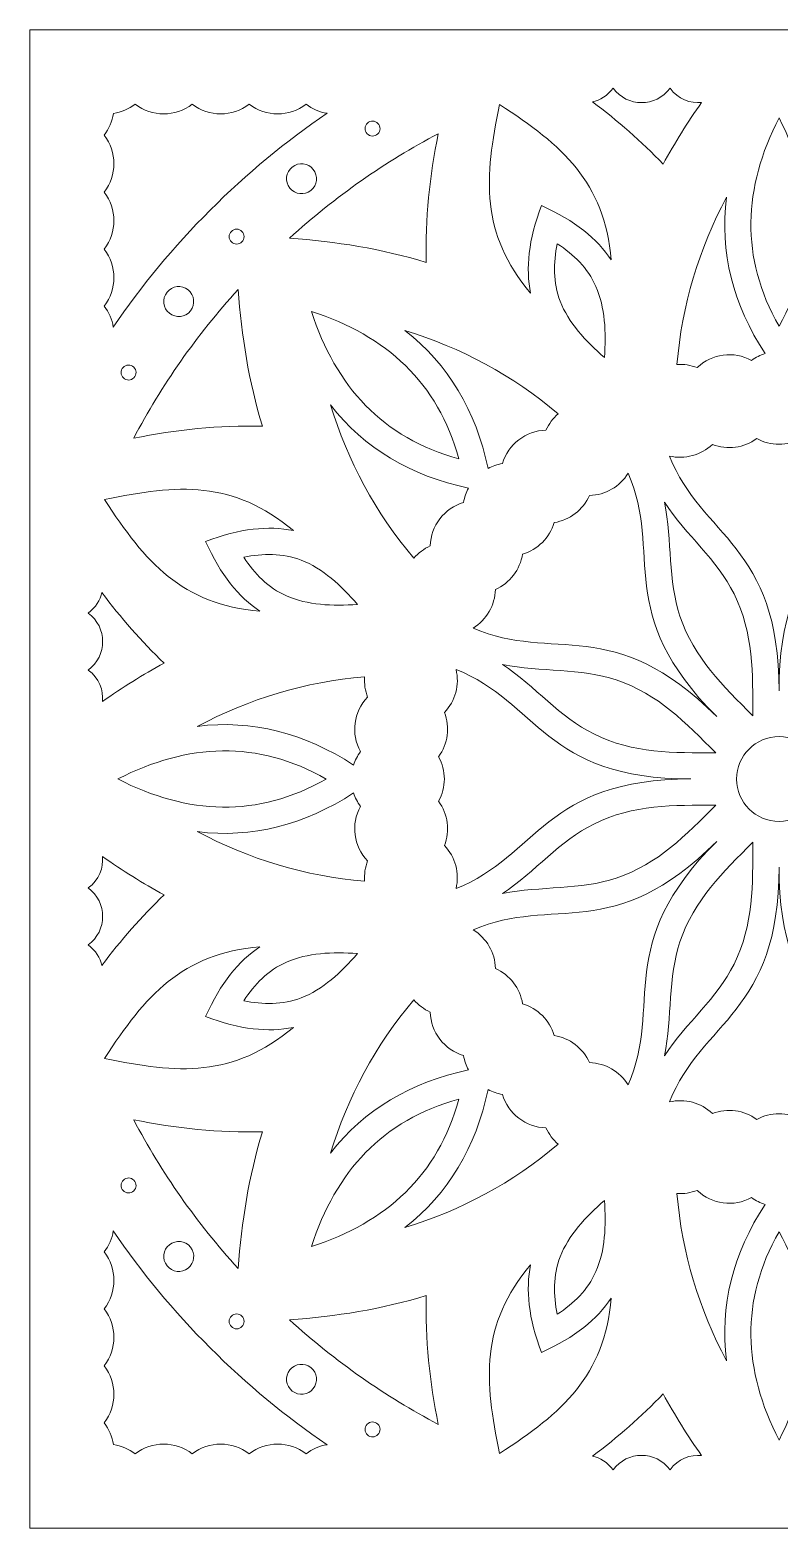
# Model space of a CAD drawing. Header units: millimetres. Extents: x -329 to 329, y -329 to 329.
# Drawn here: x 125.8 to 227.4, y 125.8 to 329 of the extents above; entities that cross this region are included whole.
import ezdxf

# ---------------------------------------------------------------- set-up
doc = ezdxf.new("R2010")
doc.units = ezdxf.units.MM
doc.header["$MEASUREMENT"] = 0
doc.layers.add('layer 1', color=7, linetype='Continuous')

msp = doc.modelspace()

# ---------------------------------------------------------------- linework, layer by layer
at = {"layer": 'layer 1', "color": 250, "lineweight": 9}
for points, knots in [([(328.9563, 328.9564), (328.9563, 328.9564), (125.7563, 328.9564), (125.7563, 328.9564), (125.7563, 328.9564), (125.7563, 328.9564), (125.7563, 125.7564), (125.7563, 125.7564), (125.7563, 125.7564), (125.7563, 125.7564), (328.9563, 125.7564), (328.9563, 125.7564), (328.9563, 125.7564), (328.9563, 125.7564), (328.9563, 328.9564), (328.9563, 328.9564)], [0, 0, 0, 0, 0.2, 0.2, 0.2, 0.2, 0.4, 0.4, 0.4, 0.4, 0.6, 0.6, 0.6, 0.6, 1, 1, 1, 1]), ([(211.6386, 310.7427), (208.6828, 313.8496), (205.4656, 316.6604), (202.0394, 319.2065), (202.0394, 319.2065), (203.0948, 319.4323), (204.0976, 320.0305), (204.8499, 321.0634), (204.8499, 321.0634), (206.7581, 318.4434), (210.6658, 318.4434), (212.5739, 321.0634), (212.5739, 321.0634), (213.6732, 319.5539), (215.3075, 318.9728), (216.8595, 319.1254), (216.8595, 319.1254), (214.9506, 316.4431), (213.1978, 313.6514), (211.6386, 310.7427)], [0, 0, 0, 0, 0.16666667, 0.16666667, 0.16666667, 0.16666667, 0.33333333, 0.33333333, 0.33333333, 0.33333333, 0.5, 0.5, 0.5, 0.5, 0.66666667, 0.66666667, 0.66666667, 0.66666667, 1, 1, 1, 1]), ([(135.82, 306.9512), (137.5726, 309.2075), (137.5716, 312.4233), (135.8172, 314.6788), (135.8172, 314.6788), (136.4824, 315.5392), (136.9167, 316.5606), (137.0737, 317.6385), (137.0737, 317.6385), (138.1515, 317.7955), (139.1729, 318.2297), (140.0334, 318.895), (140.0334, 318.895), (142.2888, 317.1405), (145.5047, 317.1395), (147.761, 318.8922), (147.761, 318.8922), (150.0162, 317.1405), (153.2299, 317.1405), (155.4851, 318.8922), (155.4851, 318.8922), (157.7402, 317.1404), (160.954, 317.1406), (163.2091, 318.8923), (163.2091, 318.8923), (164.0585, 318.2326), (165.0437, 317.8214), (166.0625, 317.6586), (166.0625, 317.6586), (160.4712, 313.8542), (155.155, 309.4732), (150.197, 304.5152), (150.197, 304.5152), (145.239, 299.5573), (140.8579, 294.241), (137.0536, 288.6498), (137.0536, 288.6498), (136.8908, 289.6685), (136.4795, 290.6537), (135.8198, 291.5031), (135.8198, 291.5031), (137.5716, 293.7582), (137.5718, 296.9719), (135.82, 299.2271), (135.82, 299.2271), (137.5717, 301.4822), (137.5715, 304.6958), (135.82, 306.9512)], [0, 0, 0, 0, 0.07692308, 0.07692308, 0.07692308, 0.07692308, 0.15384615, 0.15384615, 0.15384615, 0.15384615, 0.23076923, 0.23076923, 0.23076923, 0.23076923, 0.30769231, 0.30769231, 0.30769231, 0.30769231, 0.38461538, 0.38461538, 0.38461538, 0.38461538, 0.46153846, 0.46153846, 0.46153846, 0.46153846, 0.53846154, 0.53846154, 0.53846154, 0.53846154, 0.61538462, 0.61538462, 0.61538462, 0.61538462, 0.69230769, 0.69230769, 0.69230769, 0.69230769, 0.76923077, 0.76923077, 0.76923077, 0.76923077, 0.84615385, 0.84615385, 0.84615385, 0.84615385, 1, 1, 1, 1]), ([(193.6669, 293.2333), (186.827, 301.3974), (187.3563, 308.8947), (189.461, 318.8435), (189.461, 318.8435), (197.9826, 313.298), (203.6605, 308.369), (204.5959, 297.7609), (204.5959, 297.7609), (202.704, 300.6426), (199.6901, 303.0826), (195.1384, 305.1379), (195.1384, 305.1379), (193.3733, 300.4656), (192.9671, 296.609), (193.6669, 293.2333)], [0, 0, 0, 0, 0.2, 0.2, 0.2, 0.2, 0.4, 0.4, 0.4, 0.4, 0.6, 0.6, 0.6, 0.6, 1, 1, 1, 1]), ([(227.3562, 288.7848), (222.0466, 298.0867), (222.4951, 307.554), (227.3564, 317.0333), (227.3564, 317.0333), (232.2183, 307.554), (232.666, 298.0868), (227.3562, 288.7848)], [0, 0, 0, 0, 0.33333333, 0.33333333, 0.33333333, 0.33333333, 1, 1, 1, 1]), ([(171.6852, 316.4481), (172.1592, 316.7443), (172.7891, 316.5989), (173.0852, 316.1249), (173.0852, 316.1249), (173.3815, 315.651), (173.236, 315.021), (172.762, 314.725), (172.762, 314.725), (172.288, 314.4286), (171.6583, 314.5741), (171.362, 315.0481), (171.362, 315.0481), (171.0657, 315.5221), (171.2113, 316.152), (171.6852, 316.4481)], [0, 0, 0, 0, 0.2, 0.2, 0.2, 0.2, 0.4, 0.4, 0.4, 0.4, 0.6, 0.6, 0.6, 0.6, 1, 1, 1, 1]), ([(160.9405, 300.7208), (167.1852, 306.3832), (173.9783, 311.1061), (181.138, 314.8894), (181.138, 314.8894), (179.9551, 309.1425), (179.3605, 303.3107), (179.5073, 297.4332), (179.5073, 297.4332), (173.4666, 299.2573), (167.2284, 300.2792), (160.9405, 300.7208)], [0, 0, 0, 0, 0.25, 0.25, 0.25, 0.25, 0.5, 0.5, 0.5, 0.5, 1, 1, 1, 1]), ([(161.3251, 310.3684), (162.2033, 311.0671), (163.4817, 310.9214), (164.1804, 310.0431), (164.1804, 310.0431), (164.8789, 309.1648), (164.7332, 307.8865), (163.855, 307.1878), (163.855, 307.1878), (162.9767, 306.4893), (161.6984, 306.6349), (160.9998, 307.5133), (160.9998, 307.5133), (160.3011, 308.3914), (160.4468, 309.6698), (161.3251, 310.3684)], [0, 0, 0, 0, 0.2, 0.2, 0.2, 0.2, 0.4, 0.4, 0.4, 0.4, 0.6, 0.6, 0.6, 0.6, 1, 1, 1, 1]), ([(213.5144, 283.5681), (214.1496, 291.6192), (216.5187, 299.2458), (220.2164, 306.2584), (220.2164, 306.2584), (219.2949, 298.8405), (221.1101, 291.7389), (225.4719, 285.0529), (225.4719, 285.0529), (224.8236, 284.8521), (224.2022, 284.545), (223.6364, 284.1317), (223.6364, 284.1317), (221.2384, 285.4487), (218.2293, 285.0525), (216.2544, 283.1595), (216.2544, 283.1595), (215.3797, 283.4979), (214.4428, 283.6357), (213.5144, 283.5681)], [0, 0, 0, 0, 0.16666667, 0.16666667, 0.16666667, 0.16666667, 0.33333333, 0.33333333, 0.33333333, 0.33333333, 0.5, 0.5, 0.5, 0.5, 0.66666667, 0.66666667, 0.66666667, 0.66666667, 1, 1, 1, 1]), ([(153.0707, 300.2046), (152.6737, 300.6016), (152.6737, 301.2445), (153.0707, 301.6414), (153.0707, 301.6414), (153.4678, 302.0385), (154.1105, 302.0385), (154.5075, 301.6414), (154.5075, 301.6414), (154.9045, 301.2444), (154.9045, 300.6017), (154.5075, 300.2047), (154.5075, 300.2047), (154.1105, 299.8076), (153.4677, 299.8077), (153.0707, 300.2046)], [0, 0, 0, 0, 0.2, 0.2, 0.2, 0.2, 0.4, 0.4, 0.4, 0.4, 0.6, 0.6, 0.6, 0.6, 1, 1, 1, 1]), ([(197.6753, 292.1635), (196.6978, 294.7113), (196.7379, 297.3677), (197.2848, 299.9559), (197.2848, 299.9559), (199.5014, 298.5127), (201.4078, 296.6627), (202.5179, 294.1702), (202.5179, 294.1702), (203.7664, 291.3673), (203.9225, 287.899), (203.671, 284.5377), (203.671, 284.5377), (201.1165, 286.7366), (198.7743, 289.2993), (197.6753, 292.1635)], [0, 0, 0, 0, 0.2, 0.2, 0.2, 0.2, 0.4, 0.4, 0.4, 0.4, 0.6, 0.6, 0.6, 0.6, 1, 1, 1, 1]), ([(139.8229, 273.5743), (143.6061, 280.7341), (148.3291, 287.5272), (153.9913, 293.7717), (153.9913, 293.7717), (154.4329, 287.4839), (155.4548, 281.2455), (157.279, 275.2051), (157.279, 275.2051), (151.4015, 275.3517), (145.5698, 274.7572), (139.8229, 273.5743)], [0, 0, 0, 0, 0.25, 0.25, 0.25, 0.25, 0.5, 0.5, 0.5, 0.5, 1, 1, 1, 1]), ([(144.3436, 293.3871), (145.0423, 294.2654), (146.3206, 294.411), (147.1989, 293.7124), (147.1989, 293.7124), (148.0771, 293.0137), (148.2228, 291.7355), (147.5242, 290.8571), (147.5242, 290.8571), (146.8256, 289.979), (145.5473, 289.8331), (144.669, 290.5319), (144.669, 290.5319), (143.7908, 291.2305), (143.6451, 292.5088), (144.3436, 293.3871)], [0, 0, 0, 0, 0.2, 0.2, 0.2, 0.2, 0.4, 0.4, 0.4, 0.4, 0.6, 0.6, 0.6, 0.6, 1, 1, 1, 1]), ([(183.9198, 270.7927), (173.588, 273.6157), (167.2107, 280.6273), (163.9452, 290.7677), (163.9452, 290.7677), (174.086, 287.5026), (181.0969, 281.1248), (183.9198, 270.7927)], [0, 0, 0, 0, 0.33333333, 0.33333333, 0.33333333, 0.33333333, 1, 1, 1, 1]), ([(187.891, 269.4865), (186.2476, 277.2978), (182.5102, 283.6032), (176.6141, 288.1969), (176.6141, 288.1969), (184.187, 285.8528), (191.2546, 282.1354), (197.3964, 276.8916), (197.3964, 276.8916), (196.692, 276.283), (196.1268, 275.523), (195.7478, 274.6653), (195.7478, 274.6653), (193.0126, 274.6075), (190.6046, 272.7597), (189.8406, 270.1329), (189.8406, 270.1329), (189.1478, 270.025), (188.4914, 269.803), (187.891, 269.4865)], [0, 0, 0, 0, 0.16666667, 0.16666667, 0.16666667, 0.16666667, 0.33333333, 0.33333333, 0.33333333, 0.33333333, 0.5, 0.5, 0.5, 0.5, 0.66666667, 0.66666667, 0.66666667, 0.66666667, 1, 1, 1, 1]), ([(138.5873, 281.6269), (138.1132, 281.923), (137.968, 282.5529), (138.264, 283.0269), (138.264, 283.0269), (138.5601, 283.501), (139.19, 283.6464), (139.6641, 283.3502), (139.6641, 283.3502), (140.1382, 283.054), (140.2836, 282.4242), (139.9874, 281.9501), (139.9874, 281.9501), (139.6911, 281.4762), (139.0612, 281.3307), (138.5873, 281.6269)], [0, 0, 0, 0, 0.2, 0.2, 0.2, 0.2, 0.4, 0.4, 0.4, 0.4, 0.6, 0.6, 0.6, 0.6, 1, 1, 1, 1]), ([(166.5155, 278.0998), (171.1091, 272.203), (177.4143, 268.465), (185.2262, 266.8215), (185.2262, 266.8215), (184.9099, 266.2211), (184.6875, 265.5646), (184.5798, 264.8722), (184.5798, 264.8722), (181.9528, 264.1079), (180.1052, 261.6999), (180.0473, 258.9649), (180.0473, 258.9649), (179.1896, 258.5857), (178.4296, 258.0207), (177.8209, 257.3164), (177.8209, 257.3164), (172.577, 263.4585), (168.8595, 270.5265), (166.5155, 278.0998)], [0, 0, 0, 0, 0.16666667, 0.16666667, 0.16666667, 0.16666667, 0.33333333, 0.33333333, 0.33333333, 0.33333333, 0.5, 0.5, 0.5, 0.5, 0.66666667, 0.66666667, 0.66666667, 0.66666667, 1, 1, 1, 1]), ([(224.3287, 273.5242), (226.2078, 272.4949), (228.5019, 272.4947), (230.3815, 273.5233), (230.3815, 273.5233), (232.1111, 272.2558), (234.3834, 271.9566), (236.3819, 272.7329), (236.3819, 272.7329), (237.9272, 271.2538), (240.132, 270.6602), (242.2102, 271.1623), (242.2102, 271.1623), (237.8616, 260.092), (227.3562, 259.2374), (227.3562, 239.3178), (227.3562, 239.3178), (227.3562, 259.2392), (216.8488, 260.0921), (212.501, 271.1652), (212.501, 271.1652), (214.5718, 270.6717), (216.786, 271.2676), (218.3291, 272.7353), (218.3291, 272.7353), (220.3231, 271.9654), (222.6019, 272.265), (224.3287, 273.5242)], [0, 0, 0, 0, 0.125, 0.125, 0.125, 0.125, 0.25, 0.25, 0.25, 0.25, 0.375, 0.375, 0.375, 0.375, 0.5, 0.5, 0.5, 0.5, 0.625, 0.625, 0.625, 0.625, 0.75, 0.75, 0.75, 0.75, 1, 1, 1, 1]), ([(188.8853, 253.0612), (190.8396, 253.9267), (192.2391, 255.7499), (192.5698, 257.8613), (192.5698, 257.8613), (194.6263, 258.4623), (196.2486, 260.0843), (196.8504, 262.1407), (196.8504, 262.1407), (198.9697, 262.4672), (200.7879, 263.8625), (201.6522, 265.8247), (201.6522, 265.8247), (203.7907, 265.8716), (205.7696, 267.0108), (206.884, 268.8353), (206.884, 268.8353), (211.637, 257.9325), (204.8128, 249.8997), (218.8981, 235.8145), (218.8981, 235.8145), (204.8116, 249.901), (196.7786, 243.0743), (185.8743, 247.8298), (185.8743, 247.8298), (187.6876, 248.9451), (188.8319, 250.9322), (188.8853, 253.0612)], [0, 0, 0, 0, 0.125, 0.125, 0.125, 0.125, 0.25, 0.25, 0.25, 0.25, 0.375, 0.375, 0.375, 0.375, 0.5, 0.5, 0.5, 0.5, 0.625, 0.625, 0.625, 0.625, 0.75, 0.75, 0.75, 0.75, 1, 1, 1, 1]), ([(135.8691, 265.2516), (145.8161, 267.356), (153.3163, 267.8856), (161.4788, 261.0458), (161.4788, 261.0458), (158.1033, 261.7458), (154.2468, 261.34), (149.575, 259.5748), (149.575, 259.5748), (151.6307, 255.0228), (154.0705, 252.0085), (156.9523, 250.1164), (156.9523, 250.1164), (146.3429, 251.0528), (141.4157, 256.7284), (135.8691, 265.2516)], [0, 0, 0, 0, 0.2, 0.2, 0.2, 0.2, 0.4, 0.4, 0.4, 0.4, 0.6, 0.6, 0.6, 0.6, 1, 1, 1, 1]), ([(223.8002, 235.9411), (219.7526, 239.9889), (215.8345, 243.7367), (213.9222, 249.4281), (213.9222, 249.4281), (212.2696, 254.3464), (212.8671, 259.5635), (211.8112, 264.8852), (211.8112, 264.8852), (214.8274, 260.3756), (218.9388, 257.1094), (221.2483, 252.4626), (221.2483, 252.4626), (223.9204, 247.086), (223.8002, 241.6654), (223.8002, 235.9411)], [0, 0, 0, 0, 0.2, 0.2, 0.2, 0.2, 0.4, 0.4, 0.4, 0.4, 0.6, 0.6, 0.6, 0.6, 1, 1, 1, 1]), ([(162.5485, 257.0375), (165.4131, 255.9384), (167.976, 253.5962), (170.175, 251.0416), (170.175, 251.0416), (166.8138, 250.7902), (163.3456, 250.9461), (160.5431, 252.1943), (160.5431, 252.1943), (158.0504, 253.3046), (156.2003, 255.2115), (154.757, 257.4283), (154.757, 257.4283), (157.3449, 257.9751), (160.0009, 258.015), (162.5485, 257.0375)], [0, 0, 0, 0, 0.2, 0.2, 0.2, 0.2, 0.4, 0.4, 0.4, 0.4, 0.6, 0.6, 0.6, 0.6, 1, 1, 1, 1]), ([(135.506, 252.6726), (138.052, 249.2465), (140.8629, 246.0294), (143.9698, 243.0737), (143.9698, 243.0737), (141.0611, 241.5143), (138.2693, 239.7615), (135.5869, 237.8526), (135.5869, 237.8526), (135.7395, 239.4045), (135.1584, 241.0387), (133.649, 242.138), (133.649, 242.138), (136.269, 244.046), (136.269, 247.9539), (133.649, 249.862), (133.649, 249.862), (134.682, 250.6143), (135.2802, 251.6171), (135.506, 252.6726)], [0, 0, 0, 0, 0.16666667, 0.16666667, 0.16666667, 0.16666667, 0.33333333, 0.33333333, 0.33333333, 0.33333333, 0.5, 0.5, 0.5, 0.5, 0.66666667, 0.66666667, 0.66666667, 0.66666667, 1, 1, 1, 1]), ([(181.189, 230.3818), (182.4565, 232.1114), (182.7557, 234.3837), (181.9794, 236.3822), (181.9794, 236.3822), (183.4584, 237.9275), (184.052, 240.1323), (183.55, 242.2105), (183.55, 242.2105), (194.6203, 237.8619), (195.4749, 227.3565), (215.3945, 227.3565), (215.3945, 227.3565), (195.4731, 227.3565), (194.6202, 216.8491), (183.5471, 212.5013), (183.5471, 212.5013), (184.0406, 214.5721), (183.4447, 216.7863), (181.977, 218.3294), (181.977, 218.3294), (182.7469, 220.3234), (182.4473, 222.6022), (181.1881, 224.329), (181.1881, 224.329), (182.2175, 226.2081), (182.2176, 228.5023), (181.189, 230.3818)], [0, 0, 0, 0, 0.125, 0.125, 0.125, 0.125, 0.25, 0.25, 0.25, 0.25, 0.375, 0.375, 0.375, 0.375, 0.5, 0.5, 0.5, 0.5, 0.625, 0.625, 0.625, 0.625, 0.75, 0.75, 0.75, 0.75, 1, 1, 1, 1]), ([(205.2844, 240.7902), (210.9757, 238.8778), (214.7235, 234.9598), (218.7713, 230.9122), (218.7713, 230.9122), (213.047, 230.9122), (207.6264, 230.792), (202.2498, 233.4641), (202.2498, 233.4641), (197.603, 235.7736), (194.3367, 239.885), (189.8272, 242.9012), (189.8272, 242.9012), (195.149, 241.8453), (200.366, 242.4428), (205.2844, 240.7902)], [0, 0, 0, 0, 0.2, 0.2, 0.2, 0.2, 0.4, 0.4, 0.4, 0.4, 0.6, 0.6, 0.6, 0.6, 1, 1, 1, 1]), ([(148.4554, 234.4969), (155.4678, 238.1943), (163.094, 240.5632), (171.1448, 241.1982), (171.1448, 241.1982), (171.077, 240.2698), (171.2148, 239.3328), (171.5533, 238.4583), (171.5533, 238.4583), (169.66, 236.4833), (169.264, 233.474), (170.5811, 231.0764), (170.5811, 231.0764), (170.1675, 230.5102), (169.8604, 229.889), (169.6597, 229.2407), (169.6597, 229.2407), (162.9742, 233.6021), (155.8728, 235.4179), (148.4554, 234.4969)], [0, 0, 0, 0, 0.16666667, 0.16666667, 0.16666667, 0.16666667, 0.33333333, 0.33333333, 0.33333333, 0.33333333, 0.5, 0.5, 0.5, 0.5, 0.66666667, 0.66666667, 0.66666667, 0.66666667, 1, 1, 1, 1]), ([(137.6794, 227.3565), (147.1587, 232.2184), (156.6259, 232.6661), (165.9279, 227.3563), (165.9279, 227.3563), (156.626, 222.0467), (147.1587, 222.4952), (137.6794, 227.3565)], [0, 0, 0, 0, 0.33333333, 0.33333333, 0.33333333, 0.33333333, 1, 1, 1, 1]), ([(221.6014, 227.3562), (221.6014, 230.5344), (224.1779, 233.111), (227.3561, 233.111), (227.3561, 233.111), (230.5344, 233.111), (233.111, 230.5344), (233.111, 227.3562), (233.111, 227.3562), (233.111, 224.1779), (230.5344, 221.6014), (227.3562, 221.6014), (227.3562, 221.6014), (224.178, 221.6014), (221.6014, 224.1779), (221.6014, 227.3562)], [0, 0, 0, 0, 0.2, 0.2, 0.2, 0.2, 0.4, 0.4, 0.4, 0.4, 0.6, 0.6, 0.6, 0.6, 1, 1, 1, 1]), ([(148.4543, 220.2165), (155.8722, 219.295), (162.9738, 221.1102), (169.6598, 225.472), (169.6598, 225.472), (169.8606, 224.8237), (170.1677, 224.2023), (170.581, 223.6365), (170.581, 223.6365), (169.264, 221.2385), (169.6602, 218.2294), (171.5532, 216.2545), (171.5532, 216.2545), (171.2148, 215.3798), (171.077, 214.4429), (171.1446, 213.5145), (171.1446, 213.5145), (163.0935, 214.1497), (155.4669, 216.5188), (148.4543, 220.2165)], [0, 0, 0, 0, 0.16666667, 0.16666667, 0.16666667, 0.16666667, 0.33333333, 0.33333333, 0.33333333, 0.33333333, 0.5, 0.5, 0.5, 0.5, 0.66666667, 0.66666667, 0.66666667, 0.66666667, 1, 1, 1, 1]), ([(189.8272, 211.8112), (194.3368, 214.8274), (197.603, 218.9388), (202.2498, 221.2483), (202.2498, 221.2483), (207.6264, 223.9205), (213.047, 223.8002), (218.7713, 223.8002), (218.7713, 223.8002), (214.7235, 219.7526), (210.9757, 215.8346), (205.2844, 213.9222), (205.2844, 213.9222), (200.3661, 212.2696), (195.1489, 212.8671), (189.8272, 211.8112)], [0, 0, 0, 0, 0.2, 0.2, 0.2, 0.2, 0.4, 0.4, 0.4, 0.4, 0.6, 0.6, 0.6, 0.6, 1, 1, 1, 1]), ([(185.877, 206.8843), (196.7798, 211.6373), (204.8126, 204.8131), (218.8978, 218.8984), (218.8978, 218.8984), (204.8113, 204.8119), (211.638, 196.7789), (206.8825, 185.8746), (206.8825, 185.8746), (205.7672, 187.6879), (203.7801, 188.8322), (201.6511, 188.8856), (201.6511, 188.8856), (200.7857, 190.8399), (198.9624, 192.2394), (196.851, 192.57), (196.851, 192.57), (196.25, 194.6266), (194.628, 196.2489), (192.5716, 196.8507), (192.5716, 196.8507), (192.245, 198.97), (190.8498, 200.7882), (188.8876, 201.6525), (188.8876, 201.6525), (188.8408, 203.791), (187.7015, 205.7699), (185.877, 206.8843)], [0, 0, 0, 0, 0.125, 0.125, 0.125, 0.125, 0.25, 0.25, 0.25, 0.25, 0.375, 0.375, 0.375, 0.375, 0.5, 0.5, 0.5, 0.5, 0.625, 0.625, 0.625, 0.625, 0.75, 0.75, 0.75, 0.75, 1, 1, 1, 1]), ([(213.9222, 205.2844), (215.8346, 210.9757), (219.7526, 214.7235), (223.8002, 218.7713), (223.8002, 218.7713), (223.8002, 213.047), (223.9204, 207.6264), (221.2482, 202.2498), (221.2482, 202.2498), (218.9388, 197.603), (214.8274, 194.3368), (211.8112, 189.8272), (211.8112, 189.8272), (212.8671, 195.1489), (212.2696, 200.366), (213.9222, 205.2844)], [0, 0, 0, 0, 0.2, 0.2, 0.2, 0.2, 0.4, 0.4, 0.4, 0.4, 0.6, 0.6, 0.6, 0.6, 1, 1, 1, 1]), ([(135.587, 216.8595), (138.2693, 214.9506), (141.061, 213.1978), (143.9697, 211.6386), (143.9697, 211.6386), (140.8628, 208.6828), (138.052, 205.4656), (135.5059, 202.0394), (135.5059, 202.0394), (135.2801, 203.0948), (134.6819, 204.0976), (133.649, 204.8499), (133.649, 204.8499), (136.269, 206.7581), (136.269, 210.6658), (133.649, 212.5739), (133.649, 212.5739), (135.1585, 213.6732), (135.7396, 215.3075), (135.587, 216.8595)], [0, 0, 0, 0, 0.16666667, 0.16666667, 0.16666667, 0.16666667, 0.33333333, 0.33333333, 0.33333333, 0.33333333, 0.5, 0.5, 0.5, 0.5, 0.66666667, 0.66666667, 0.66666667, 0.66666667, 1, 1, 1, 1]), ([(212.5018, 183.5503), (216.8504, 194.6206), (227.3558, 195.4752), (227.3558, 215.3948), (227.3558, 215.3948), (227.3558, 195.4734), (237.8632, 194.6204), (242.211, 183.5474), (242.211, 183.5474), (240.1403, 184.0409), (237.926, 183.445), (236.3829, 181.9773), (236.3829, 181.9773), (234.3888, 182.7472), (232.1101, 182.4476), (230.3832, 181.1884), (230.3832, 181.1884), (228.5042, 182.2177), (226.21, 182.2179), (224.3304, 181.1893), (224.3304, 181.1893), (222.6009, 182.4568), (220.3286, 182.756), (218.3301, 181.9797), (218.3301, 181.9797), (216.7848, 183.4587), (214.58, 184.0524), (212.5018, 183.5503)], [0, 0, 0, 0, 0.125, 0.125, 0.125, 0.125, 0.25, 0.25, 0.25, 0.25, 0.375, 0.375, 0.375, 0.375, 0.5, 0.5, 0.5, 0.5, 0.625, 0.625, 0.625, 0.625, 0.75, 0.75, 0.75, 0.75, 1, 1, 1, 1]), ([(135.8692, 189.4611), (141.4147, 197.9827), (146.3437, 203.6606), (156.9518, 204.596), (156.9518, 204.596), (154.0701, 202.7041), (151.6301, 199.6902), (149.5748, 195.1385), (149.5748, 195.1385), (154.2471, 193.3734), (158.1037, 192.9672), (161.4794, 193.667), (161.4794, 193.667), (153.3153, 186.8271), (145.818, 187.3564), (135.8692, 189.4611)], [0, 0, 0, 0, 0.2, 0.2, 0.2, 0.2, 0.4, 0.4, 0.4, 0.4, 0.6, 0.6, 0.6, 0.6, 1, 1, 1, 1]), ([(154.7568, 197.2849), (156.2, 199.5015), (158.05, 201.4079), (160.5425, 202.518), (160.5425, 202.518), (163.3454, 203.7665), (166.8137, 203.9226), (170.175, 203.6711), (170.175, 203.6711), (167.9761, 201.1166), (165.4134, 198.7744), (162.5492, 197.6754), (162.5492, 197.6754), (160.0014, 196.6979), (157.345, 196.738), (154.7568, 197.2849)], [0, 0, 0, 0, 0.2, 0.2, 0.2, 0.2, 0.4, 0.4, 0.4, 0.4, 0.6, 0.6, 0.6, 0.6, 1, 1, 1, 1]), ([(180.0474, 195.7479), (180.1052, 193.0127), (181.953, 190.6047), (184.5798, 189.8407), (184.5798, 189.8407), (184.6877, 189.1479), (184.9097, 188.4915), (185.2262, 187.8911), (185.2262, 187.8911), (177.4149, 186.2477), (171.1095, 182.5103), (166.5158, 176.6142), (166.5158, 176.6142), (168.8599, 184.1871), (172.5773, 191.2547), (177.8211, 197.3965), (177.8211, 197.3965), (178.4297, 196.6921), (179.1897, 196.1269), (180.0474, 195.7479)], [0, 0, 0, 0, 0.16666667, 0.16666667, 0.16666667, 0.16666667, 0.33333333, 0.33333333, 0.33333333, 0.33333333, 0.5, 0.5, 0.5, 0.5, 0.66666667, 0.66666667, 0.66666667, 0.66666667, 1, 1, 1, 1]), ([(189.8405, 184.5799), (190.6048, 181.9529), (193.0128, 180.1053), (195.7478, 180.0474), (195.7478, 180.0474), (196.127, 179.1897), (196.692, 178.4297), (197.3963, 177.821), (197.3963, 177.821), (191.2542, 172.5771), (184.1862, 168.8596), (176.6129, 166.5156), (176.6129, 166.5156), (182.5097, 171.1092), (186.2477, 177.4144), (187.8912, 185.2263), (187.8912, 185.2263), (188.4916, 184.91), (189.1481, 184.6876), (189.8405, 184.5799)], [0, 0, 0, 0, 0.16666667, 0.16666667, 0.16666667, 0.16666667, 0.33333333, 0.33333333, 0.33333333, 0.33333333, 0.5, 0.5, 0.5, 0.5, 0.66666667, 0.66666667, 0.66666667, 0.66666667, 1, 1, 1, 1]), ([(163.945, 163.9453), (167.2101, 174.0861), (173.5879, 181.097), (183.92, 183.9199), (183.92, 183.9199), (181.097, 173.5881), (174.0854, 167.2108), (163.945, 163.9453)], [0, 0, 0, 0, 0.33333333, 0.33333333, 0.33333333, 0.33333333, 1, 1, 1, 1]), ([(139.823, 181.1379), (145.5699, 179.9551), (151.4017, 179.3605), (157.2792, 179.5073), (157.2792, 179.5073), (155.4551, 173.4666), (154.4332, 167.2284), (153.9915, 160.9405), (153.9915, 160.9405), (148.3292, 167.1852), (143.6063, 173.9783), (139.823, 181.1379)], [0, 0, 0, 0, 0.25, 0.25, 0.25, 0.25, 0.5, 0.5, 0.5, 0.5, 1, 1, 1, 1]), ([(138.2643, 171.6852), (137.9681, 172.1592), (138.1135, 172.7891), (138.5875, 173.0852), (138.5875, 173.0852), (139.0614, 173.3815), (139.6913, 173.236), (139.9874, 172.762), (139.9874, 172.762), (140.2838, 172.288), (140.1383, 171.6583), (139.6643, 171.362), (139.6643, 171.362), (139.1903, 171.0657), (138.5604, 171.2113), (138.2643, 171.6852)], [0, 0, 0, 0, 0.2, 0.2, 0.2, 0.2, 0.4, 0.4, 0.4, 0.4, 0.6, 0.6, 0.6, 0.6, 1, 1, 1, 1]), ([(216.2544, 171.5534), (218.2294, 169.6601), (221.2387, 169.2641), (223.6363, 170.5812), (223.6363, 170.5812), (224.2025, 170.1676), (224.8237, 169.8605), (225.472, 169.6598), (225.472, 169.6598), (221.1106, 162.9743), (219.2948, 155.8729), (220.2158, 148.4555), (220.2158, 148.4555), (216.5184, 155.4679), (214.1495, 163.0941), (213.5145, 171.1449), (213.5145, 171.1449), (214.4429, 171.0771), (215.3799, 171.2149), (216.2544, 171.5534)], [0, 0, 0, 0, 0.16666667, 0.16666667, 0.16666667, 0.16666667, 0.33333333, 0.33333333, 0.33333333, 0.33333333, 0.5, 0.5, 0.5, 0.5, 0.66666667, 0.66666667, 0.66666667, 0.66666667, 1, 1, 1, 1]), ([(197.6752, 162.5486), (198.7743, 165.4132), (201.1165, 167.9761), (203.6711, 170.1751), (203.6711, 170.1751), (203.9225, 166.8139), (203.7666, 163.3457), (202.5184, 160.5432), (202.5184, 160.5432), (201.4081, 158.0505), (199.5012, 156.2004), (197.2844, 154.7571), (197.2844, 154.7571), (196.7376, 157.345), (196.6977, 160.001), (197.6752, 162.5486)], [0, 0, 0, 0, 0.2, 0.2, 0.2, 0.2, 0.4, 0.4, 0.4, 0.4, 0.6, 0.6, 0.6, 0.6, 1, 1, 1, 1]), ([(135.8201, 163.2091), (136.4798, 164.0585), (136.8909, 165.0437), (137.0538, 166.0625), (137.0538, 166.0625), (140.8582, 160.4712), (145.2392, 155.155), (150.1972, 150.197), (150.1972, 150.197), (155.1551, 145.239), (160.4714, 140.8579), (166.0626, 137.0536), (166.0626, 137.0536), (165.0439, 136.8908), (164.0587, 136.4795), (163.2093, 135.8198), (163.2093, 135.8198), (160.9542, 137.5716), (157.7405, 137.5718), (155.4853, 135.82), (155.4853, 135.82), (153.2302, 137.5717), (150.0165, 137.5715), (147.7612, 135.82), (147.7612, 135.82), (145.5049, 137.5726), (142.2891, 137.5716), (140.0336, 135.8172), (140.0336, 135.8172), (139.1732, 136.4824), (138.1518, 136.9166), (137.0739, 137.0737), (137.0739, 137.0737), (136.9169, 138.1515), (136.4827, 139.1729), (135.8174, 140.0334), (135.8174, 140.0334), (137.5719, 142.2887), (137.5729, 145.5047), (135.8202, 147.761), (135.8202, 147.761), (137.5719, 150.0162), (137.5719, 153.2299), (135.8202, 155.4851), (135.8202, 155.4851), (137.572, 157.7402), (137.5718, 160.954), (135.8201, 163.2091)], [0, 0, 0, 0, 0.07692308, 0.07692308, 0.07692308, 0.07692308, 0.15384615, 0.15384615, 0.15384615, 0.15384615, 0.23076923, 0.23076923, 0.23076923, 0.23076923, 0.30769231, 0.30769231, 0.30769231, 0.30769231, 0.38461538, 0.38461538, 0.38461538, 0.38461538, 0.46153846, 0.46153846, 0.46153846, 0.46153846, 0.53846154, 0.53846154, 0.53846154, 0.53846154, 0.61538462, 0.61538462, 0.61538462, 0.61538462, 0.69230769, 0.69230769, 0.69230769, 0.69230769, 0.76923077, 0.76923077, 0.76923077, 0.76923077, 0.84615385, 0.84615385, 0.84615385, 0.84615385, 1, 1, 1, 1]), ([(144.6693, 164.1804), (145.5476, 164.8789), (146.8259, 164.7332), (147.5246, 163.855), (147.5246, 163.855), (148.2231, 162.9767), (148.0775, 161.6984), (147.1991, 160.9998), (147.1991, 160.9998), (146.321, 160.3011), (145.0426, 160.4468), (144.344, 161.3251), (144.344, 161.3251), (143.6453, 162.2033), (143.791, 163.4817), (144.6693, 164.1804)], [0, 0, 0, 0, 0.2, 0.2, 0.2, 0.2, 0.4, 0.4, 0.4, 0.4, 0.6, 0.6, 0.6, 0.6, 1, 1, 1, 1]), ([(227.3562, 137.6795), (222.4943, 147.1588), (222.0466, 156.626), (227.3564, 165.928), (227.3564, 165.928), (232.666, 156.6261), (232.2175, 147.1588), (227.3562, 137.6795)], [0, 0, 0, 0, 0.33333333, 0.33333333, 0.33333333, 0.33333333, 1, 1, 1, 1]), ([(189.4611, 135.8692), (187.3567, 145.8162), (186.8271, 153.3164), (193.6669, 161.4789), (193.6669, 161.4789), (192.9669, 158.1034), (193.3727, 154.2469), (195.1379, 149.5751), (195.1379, 149.5751), (199.6899, 151.6308), (202.7042, 154.0706), (204.5963, 156.9524), (204.5963, 156.9524), (203.6599, 146.343), (197.9843, 141.4158), (189.4611, 135.8692)], [0, 0, 0, 0, 0.2, 0.2, 0.2, 0.2, 0.4, 0.4, 0.4, 0.4, 0.6, 0.6, 0.6, 0.6, 1, 1, 1, 1]), ([(160.9407, 153.9913), (167.2285, 154.4329), (173.4668, 155.4548), (179.5073, 157.279), (179.5073, 157.279), (179.3607, 151.4015), (179.9552, 145.5698), (181.1381, 139.8229), (181.1381, 139.8229), (173.9783, 143.6061), (167.1852, 148.3291), (160.9407, 153.9913)], [0, 0, 0, 0, 0.25, 0.25, 0.25, 0.25, 0.5, 0.5, 0.5, 0.5, 1, 1, 1, 1]), ([(153.0709, 154.5075), (153.468, 154.9045), (154.1107, 154.9045), (154.5077, 154.5075), (154.5077, 154.5075), (154.9048, 154.1105), (154.9047, 153.4677), (154.5078, 153.0707), (154.5078, 153.0707), (154.1108, 152.6737), (153.4679, 152.6737), (153.0709, 153.0707), (153.0709, 153.0707), (152.6739, 153.4678), (152.6739, 154.1105), (153.0709, 154.5075)], [0, 0, 0, 0, 0.2, 0.2, 0.2, 0.2, 0.4, 0.4, 0.4, 0.4, 0.6, 0.6, 0.6, 0.6, 1, 1, 1, 1]), ([(161.3253, 144.3436), (160.447, 145.0423), (160.3014, 146.3206), (161, 147.1989), (161, 147.1989), (161.6987, 148.0771), (162.9768, 148.2228), (163.8553, 147.5242), (163.8553, 147.5242), (164.7334, 146.8256), (164.8793, 145.5473), (164.1805, 144.669), (164.1805, 144.669), (163.4819, 143.7908), (162.2036, 143.6451), (161.3253, 144.3436)], [0, 0, 0, 0, 0.2, 0.2, 0.2, 0.2, 0.4, 0.4, 0.4, 0.4, 0.6, 0.6, 0.6, 0.6, 1, 1, 1, 1]), ([(211.6387, 143.9698), (213.1981, 141.0611), (214.9509, 138.2692), (216.8598, 135.5869), (216.8598, 135.5869), (215.3079, 135.7395), (213.6737, 135.1584), (212.5744, 133.649), (212.5744, 133.649), (210.6664, 136.2689), (206.7585, 136.2689), (204.8504, 133.649), (204.8504, 133.649), (204.0981, 134.682), (203.0953, 135.2802), (202.0398, 135.506), (202.0398, 135.506), (205.4659, 138.052), (208.683, 140.8629), (211.6387, 143.9698)], [0, 0, 0, 0, 0.16666667, 0.16666667, 0.16666667, 0.16666667, 0.33333333, 0.33333333, 0.33333333, 0.33333333, 0.5, 0.5, 0.5, 0.5, 0.66666667, 0.66666667, 0.66666667, 0.66666667, 1, 1, 1, 1]), ([(171.3622, 139.6641), (171.6584, 140.1382), (172.2882, 140.2836), (172.7622, 139.9874), (172.7622, 139.9874), (173.2362, 139.6911), (173.3817, 139.0612), (173.0855, 138.5873), (173.0855, 138.5873), (172.7894, 138.1132), (172.1595, 137.968), (171.6855, 138.264), (171.6855, 138.264), (171.2114, 138.5601), (171.066, 139.1899), (171.3622, 139.6641)], [0, 0, 0, 0, 0.2, 0.2, 0.2, 0.2, 0.4, 0.4, 0.4, 0.4, 0.6, 0.6, 0.6, 0.6, 1, 1, 1, 1])]:
    msp.add_open_spline(points, degree=3, knots=knots, dxfattribs=at)

doc.saveas('drawing.dxf')
